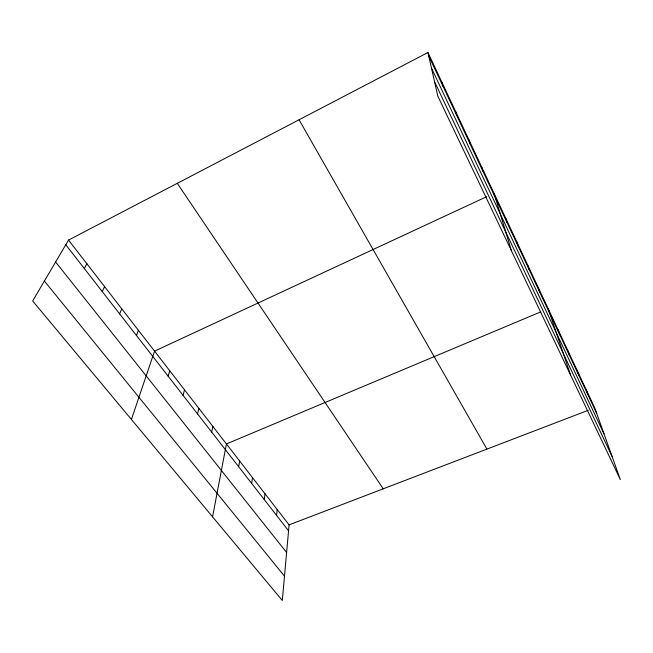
<?xml version="1.0" encoding="UTF-8"?>
<svg xmlns="http://www.w3.org/2000/svg" width="653" height="653" viewBox="0 0 653 653"><rect width="100%" height="100%" fill="white"/><g stroke="black" fill="none" stroke-linecap="round" stroke-linejoin="round"><path stroke-width="0.98" d="M68.541 240.075L289.091 524.865L282.3 600.491L32.65 300.976L68.541 240.075L427.944 52.509L594.712 407.823L620.35 479.62L437.796 96.048L427.944 52.509M276.578 515.405L277.207 509.528M264.277 499.61L265.012 493.774M251.65 483.4L252.491 477.612M238.68 466.74L239.635 461.01M212.568 516.825L226.428 443.95L540.692 311.889M211.645 432.025L212.845 426.417M197.549 413.929L198.887 408.394M183.052 395.31L184.53 389.857M168.131 376.152L169.756 370.773M131.416 419.471L154.549 351.143L486.616 196.716M136.444 335.471L138.403 330.296M119.621 313.864L121.76 308.796M102.252 291.556L104.578 286.618M84.319 268.53L86.849 263.722M289.091 524.865L588.255 410.296M44.388 281.059L284.488 576.158M55.627 261.992L286.61 552.495M65.79 244.744L288.561 530.791M177.29 183.322L383.246 488.811M299.058 119.777L486.926 449.101M434.539 81.658L612.041 456.357M431.453 68.01L604.017 433.886M428.686 55.799L596.703 413.398M585.945 389.147L587.888 394.641M576.925 369.925L578.819 375.328M567.637 350.13L569.473 355.444M558.07 329.741L559.85 334.948M548.202 308.73L570.542 374.961M538.039 287.075L539.688 292.046M527.551 264.726L529.134 269.575M516.727 241.675L518.229 246.377M505.553 217.865L506.973 222.42M494.011 193.272L511.438 250.785M481.718 167.07L482.942 171.274M468.985 139.946L470.103 143.946M455.794 111.843L456.798 115.63M442.122 82.719L443.003 86.261"/></g></svg>
